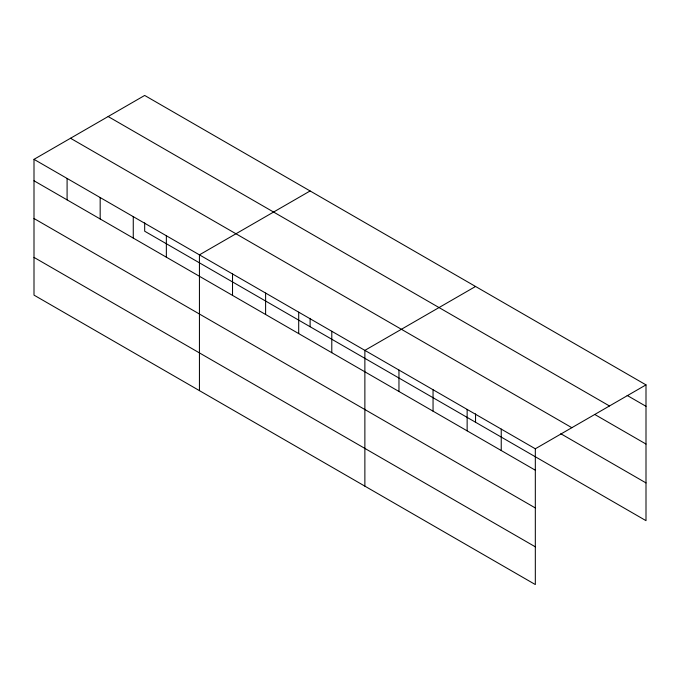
<?xml version="1.0" encoding="UTF-8"?>
<svg xmlns="http://www.w3.org/2000/svg" width="680" height="680" viewBox="0 0 680 680"><rect width="100%" height="100%" fill="white"/><g stroke="black" fill="none" stroke-linecap="round" stroke-linejoin="round"><path stroke-width="1.02" d="M535.321 507.943L535.321 448.783L34 159.341L34 295.12L535.321 584.553L535.321 507.943L34 218.509M144.679 222.836L144.679 231.217L646 520.659L646 384.88L144.679 95.447L34 159.341M310.114 190.961L199.435 254.855L199.435 390.635M475.55 286.475L364.871 350.37L364.871 486.149M535.321 448.783L646 384.88M627.164 395.437L646 406.308M108.154 116.535L609.476 405.969M594.864 414.519L646 444.048M70.525 138.261L571.846 427.695M560.779 433.721L646 482.919M34 180.769L535.321 470.212M34 257.389L535.321 546.822M501.237 429.097L501.237 450.525M475.55 413.865L475.55 422.246M467.143 409.42L467.143 430.848M433.05 389.733L433.05 411.162M398.964 370.056L398.964 391.484M331.789 331.271L331.789 352.699M310.114 318.35L310.114 326.731M298.699 312.162L298.699 333.6M265.608 293.063L265.608 314.491M232.526 273.964L232.526 295.392M166.353 235.756L166.353 257.185M133.263 216.648L133.263 238.085M100.172 197.548L100.172 218.977M67.091 178.449L67.091 199.877"/></g></svg>
